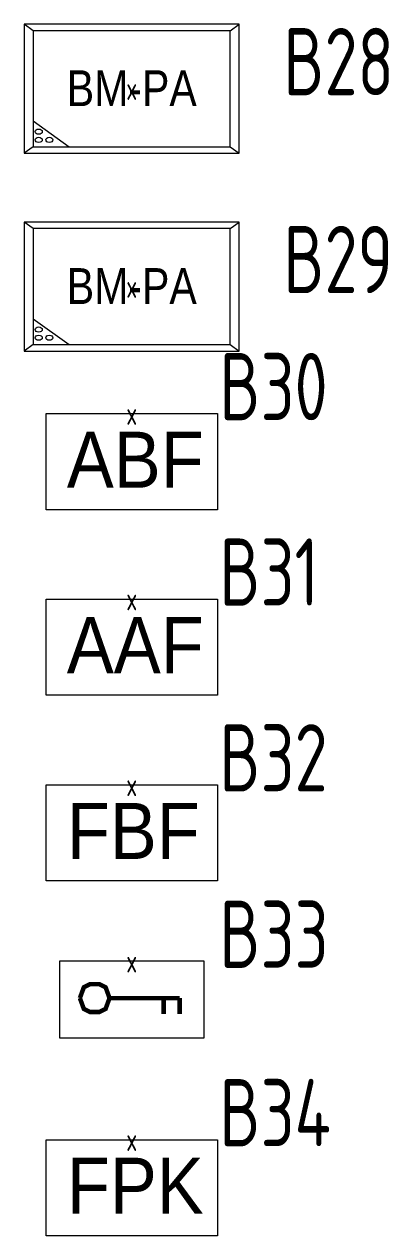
# Model space of a CAD drawing. Header units: metres. Extents: x -162 to 83385, y -62392 to -1971.
# Drawn here: x 3995 to 4809, y -27058 to -24356 of the extents above; entities that cross this region are included whole.
import ezdxf
from ezdxf.enums import TextEntityAlignment as Align
from ezdxf.lldxf.tags import DXFTag

# ---------------------------------------------------------------- set-up
doc = ezdxf.new("R2010")
doc.units = ezdxf.units.M
doc.header["$LTSCALE"] = 0.5
for name, color, linetype, lineweight in [('ELIN_Attribut_01_Produkt_ID', 7, 'Continuous', 0), ('ELIN_Attribut_02_Stromkreis', 7, 'Continuous', 0), ('ELIN_Attribut_03_Verteilerbereich', 7, 'Continuous', 0), ('ELIN_Attribut_04_Montagehoehe', 7, 'Continuous', 0), ('ELIN_Attribut_05_Montageart', 7, 'Continuous', 0), ('ELIN_Attribut_06_Tuernummer', 7, 'Continuous', 0), ('ELIN_Attribut_07_Bemerkung', 7, 'Continuous', 0), ('ELIN_Attribut_08_Adresse', 7, 'Continuous', 0), ('ELIN_Attribut_10_AKZ1', 7, 'Continuous', 0), ('ELIN_Attribut_11_AKZ2', 7, 'Continuous', 0), ('ELIN_Attribut_12_Sonstiges1', 7, 'Continuous', 0), ('ELIN_Attribut_13_Sonstiges2', 7, 'Continuous', 0), ('ELIN_Attribut_14_Bauteil', 7, 'Continuous', 0), ('ELIN_Attribut_15_Ebene', 7, 'Continuous', 0), ('ELIN_Attribut_16_Raumnummer', 7, 'Continuous', 0), ('ELIN_Attribut_17_Raumname', 7, 'Continuous', 0), ('ELIN_Attribut_18_Montageabschnitt', 7, 'Continuous', 0), ('ELIN_Attribut_Basispunkt', 2, 'Continuous', 0), ('ELIN_Attribute_GEMOS', 11, 'Continuous', 0), ('ELIN_BMA_WA_Brandmeldeanlage', 10, 'Continuous', 0)]:
    doc.layers.add(name, color=color, linetype=linetype, lineweight=lineweight)
doc.layers.get('0').off()
doc.styles.add('ARIAL_N', font='ARIALN.TTF')
doc.styles.add('ELIN_arial', font='arial.ttf', dxfattribs={"width": 0.9})
doc.styles.add('ELIN_Attribute', font='isocp.shx', dxfattribs={"width": 0.8})
tags = doc.linetypes.add('STRICHPUNKT2', pattern=[12.7, 6.35, -3.175, 0, -3.175]).pattern_tags.tags
tags[10:11] = [DXFTag(74, 4), DXFTag(75, 0), DXFTag(340, '0'), DXFTag(46, 1.0), DXFTag(50, 0.0), DXFTag(44, 0.0), DXFTag(45, 0.0)]
tags[8:9] = [DXFTag(74, 4), DXFTag(75, 0), DXFTag(340, '0'), DXFTag(46, 1.0), DXFTag(50, 0.0), DXFTag(44, 0.0), DXFTag(45, 0.0)]
tags[6:7] = [DXFTag(74, 4), DXFTag(75, 0), DXFTag(340, '0'), DXFTag(46, 1.0), DXFTag(50, 0.0), DXFTag(44, 0.0), DXFTag(45, 0.0)]
tags[4:5] = [DXFTag(74, 4), DXFTag(75, 0), DXFTag(340, '0'), DXFTag(46, 1.0), DXFTag(50, 0.0), DXFTag(44, 0.0), DXFTag(45, 0.0)]

# ---------------------------------------------------------------- blocks, each defined once
blk = doc.blocks.new('ELIN_BMA_SCHLUESSELSAFE')
at = {"color": 0, "ltscale": 5}
for p, q in [((161.5, 0), (-161.5, 0)), ((161.5, -170.4), (161.5, 0)), ((-161.5, 0), (-161.4, -170.4))]:
    blk.add_line(p, q, dxfattribs=at)
at = {"color": 0}
blk.add_line((-161.4, -170.4), (161.5, -170.4), dxfattribs=at)
at = {"color": 0, "const_width": 10}
for points in [[(-115.8, -82), (-106.9, -57.8), (-93.1, -50.9), (-82.7, -50.9)], [(-49.6, -82), (-58.4, -57.8), (-72.3, -50.9), (-82.7, -50.9)], [(-115.8, -82), (-106.9, -106.2), (-93.1, -113.1), (-82.7, -113.1)], [(-49.6, -82), (-58.4, -106.2), (-72.3, -113.1), (-82.7, -113.1)]]:
    blk.add_lwpolyline(points, dxfattribs=at)
at = {"color": 0, "ltscale": 5, "const_width": 10}
for points in [[(-49.6, -82), (107, -82)], [(71.3, -82), (71.3, -117.7)], [(107, -82), (107, -117.7)]]:
    blk.add_lwpolyline(points, dxfattribs=at)
at = {"color": 0, "ltscale": 5}
blk.add_circle((-82.5, -82), 32.9, dxfattribs=at)
at = {"layer": 'ELIN_Attribut_01_Produkt_ID', "style": 'ELIN_Attribute', "width": 0.8, "flags": 8}
blk.add_attdef('01_PRODUKT_ID', (195.8, -14.6, 0), '', height=150, dxfattribs=at)
at = {"layer": 'ELIN_Attribut_02_Stromkreis', "style": 'ELIN_Attribute', "width": 0.8, "flags": 8}
blk.add_attdef('02_STROMKREIS', (195.8, 185.4, 0), '', height=150, dxfattribs=at)
at = {"layer": 'ELIN_Attribut_03_Verteilerbereich', "style": 'ELIN_Attribute', "width": 0.8, "flags": 8}
blk.add_attdef('03_VERTEILERBEREICH', (195.8, -404.4, 0), '', height=125, dxfattribs=at)
at = {"layer": 'ELIN_Attribut_04_Montagehoehe', "style": 'ELIN_Attribute', "width": 0.8, "flags": 8}
blk.add_attdef('04_MONTAGEHOEHE', text='', height=125, dxfattribs=at).set_placement((-209.7, -14.6, 0), align=Align.RIGHT)
at = {"layer": 'ELIN_Attribut_05_Montageart', "style": 'ELIN_Attribute', "width": 0.8, "flags": 8}
blk.add_attdef('05_MONTAGEART', (195.8, -204.4, 0), '', height=125, dxfattribs=at)
at = {"layer": 'ELIN_Attribut_06_Tuernummer', "style": 'ELIN_Attribute', "width": 0.8, "flags": 8}
blk.add_attdef('06_TUERNUMMER', text='', height=125, dxfattribs=at).set_placement((-209.7, -214.6, 0), align=Align.RIGHT)
at = {"layer": 'ELIN_Attribut_07_Bemerkung', "style": 'ELIN_Attribute', "width": 0.8, "flags": 8}
blk.add_attdef('07_BEMERKUNG', (198.4, -844.5, 0), '', height=125, dxfattribs=at)
at = {"layer": 'ELIN_Attribut_08_Adresse', "style": 'ELIN_Attribute', "width": 0.8, "flags": 8}
blk.add_attdef('08_ADRESSE', (198.4, -1100.6, 0), '', height=125, dxfattribs=at)
at = {"layer": 'ELIN_Attribut_10_AKZ1', "style": 'ELIN_Attribute', "width": 0.8, "flags": 8}
blk.add_attdef('10_AKZ1', (195.8, -1466.6, 0), '', height=125, dxfattribs=at)
at = {"layer": 'ELIN_Attribut_11_AKZ2', "style": 'ELIN_Attribute', "width": 0.8, "flags": 8}
blk.add_attdef('11_AKZ2', (195.8, -1622.9, 0), '', height=125, dxfattribs=at)
at = {"layer": 'ELIN_Attribut_12_Sonstiges1', "style": 'ELIN_Attribute', "width": 0.8, "flags": 8}
blk.add_attdef('12_SONSTIGES1', (198.4, -2000.7, 0), '', height=125, dxfattribs=at)
at = {"layer": 'ELIN_Attribut_13_Sonstiges2', "style": 'ELIN_Attribute', "width": 0.8, "flags": 8}
blk.add_attdef('13_SONSTIGES2', (198.4, -2151.6, 0), '', height=125, dxfattribs=at)
at = {"layer": 'ELIN_Attribut_14_Bauteil', "style": 'ELIN_Attribute', "width": 0.8, "flags": 8}
blk.add_attdef('14_BAUTEIL', (198.4, -2971.1, 0), '', height=125, dxfattribs=at)
at = {"layer": 'ELIN_Attribut_15_Ebene', "style": 'ELIN_Attribute', "width": 0.8, "flags": 8}
blk.add_attdef('15_EBENE', (198.4, -3118.3, 0), '', height=125, dxfattribs=at)
at = {"layer": 'ELIN_Attribut_16_Raumnummer', "style": 'ELIN_Attribute', "width": 0.8, "flags": 8}
blk.add_attdef('16_RAUMNUMMER', (198.4, -3312.6, 0), '', height=125, dxfattribs=at)
at = {"layer": 'ELIN_Attribut_17_Raumname', "style": 'ELIN_Attribute', "width": 0.8, "flags": 8}
blk.add_attdef('17_RAUMNAME', (198.4, -3469.1, 0), '', height=125, dxfattribs=at)
at = {"layer": 'ELIN_Attribut_18_Montageabschnitt', "style": 'ELIN_Attribute', "width": 0.8, "flags": 8}
blk.add_attdef('18_MONTAGEABSCHNITT', (198.4, -3670.1, 0), '', height=125, dxfattribs=at)
at = {"layer": 'ELIN_Attribut_Basispunkt', "style": 'ELIN_Attribute', "width": 0.8, "flags": 8}
blk.add_attdef('Basispunkt', text='', height=50, dxfattribs=at).set_placement((0, 0), align=Align.MIDDLE)
at = {"layer": 'ELIN_Attribute_GEMOS', "style": 'ELIN_Attribute', "width": 0.6, "flags": 8}
for tag, p in [('G01_PRO02ID', (1620.5, 183.6)), ('G02_BEZEICHNUNG', (1620.5, -14.6, 0)), ('G03_DESCRIPTION', (1620.5, -204.4, 0)), ('G04_GEMOS-SYMBOL', (1623.8, -404.4, 0)), ('G05_GEMOS-TYP', (1623.8, -604.4, 0)), ('G06_ORTSKENNUNG', (1620.5, -804.4, 0)), ('G08_FREI1', (1620.5, -1004.4, 0)), ('G08_FREI2', (1620.5, -1204.4, 0))]:
    blk.add_attdef(tag, p, '', height=125, dxfattribs=at)
blk = doc.blocks.new('ELIN_BMA_Feuerwehrbedienfeld')
at = {"color": 0, "linetype": 'STRICHPUNKT2'}
for p, q in [((-191.2, -214.2), (-191.2, 0)), ((-191.2, 0), (191.2, 0)), ((191.2, 0), (191.2, -214.2)), ((191.2, -214.2), (-191.2, -214.2))]:
    blk.add_line(p, q, dxfattribs=at)
at = {"color": 0, "linetype": 'STRICHPUNKT2', "insert": (-144.9, -40.2), "char_height": 125, "width": 5.546, "attachment_point": 1, "style": 'ELIN_arial'}
blk.add_mtext('FBF', dxfattribs=at)
at = {"layer": 'ELIN_Attribut_01_Produkt_ID', "style": 'ELIN_Attribute', "width": 0.8, "flags": 8}
blk.add_attdef('01_PRODUKT_ID', (195.8, -14.6, 0), '', height=150, dxfattribs=at)
at = {"layer": 'ELIN_Attribut_02_Stromkreis', "style": 'ELIN_Attribute', "width": 0.8, "flags": 8}
blk.add_attdef('02_STROMKREIS', (195.8, 185.4, 0), '', height=150, dxfattribs=at)
at = {"layer": 'ELIN_Attribut_03_Verteilerbereich', "style": 'ELIN_Attribute', "width": 0.8, "flags": 8}
blk.add_attdef('03_VERTEILERBEREICH', (195.8, -404.4, 0), '', height=125, dxfattribs=at)
at = {"layer": 'ELIN_Attribut_04_Montagehoehe', "style": 'ELIN_Attribute', "width": 0.8, "flags": 8}
blk.add_attdef('04_MONTAGEHOEHE', text='', height=125, dxfattribs=at).set_placement((-209.7, -14.6, 0), align=Align.RIGHT)
at = {"layer": 'ELIN_Attribut_05_Montageart', "style": 'ELIN_Attribute', "width": 0.8, "flags": 8}
blk.add_attdef('05_MONTAGEART', (195.8, -204.4, 0), '', height=125, dxfattribs=at)
at = {"layer": 'ELIN_Attribut_06_Tuernummer', "style": 'ELIN_Attribute', "width": 0.8, "flags": 8}
blk.add_attdef('06_TUERNUMMER', text='', height=125, dxfattribs=at).set_placement((-209.7, -214.6, 0), align=Align.RIGHT)
at = {"layer": 'ELIN_Attribut_07_Bemerkung', "style": 'ELIN_Attribute', "width": 0.8, "flags": 8}
blk.add_attdef('07_BEMERKUNG', (198.4, -844.5, 0), '', height=125, dxfattribs=at)
at = {"layer": 'ELIN_Attribut_08_Adresse', "style": 'ELIN_Attribute', "width": 0.8, "flags": 8}
blk.add_attdef('08_ADRESSE', (198.4, -1100.6, 0), '', height=125, dxfattribs=at)
at = {"layer": 'ELIN_Attribut_10_AKZ1', "style": 'ELIN_Attribute', "width": 0.8, "flags": 8}
blk.add_attdef('10_AKZ1', (195.8, -1466.6, 0), '', height=125, dxfattribs=at)
at = {"layer": 'ELIN_Attribut_11_AKZ2', "style": 'ELIN_Attribute', "width": 0.8, "flags": 8}
blk.add_attdef('11_AKZ2', (195.8, -1622.9, 0), '', height=125, dxfattribs=at)
at = {"layer": 'ELIN_Attribut_12_Sonstiges1', "style": 'ELIN_Attribute', "width": 0.8, "flags": 8}
blk.add_attdef('12_SONSTIGES1', (198.4, -2000.7, 0), '', height=125, dxfattribs=at)
at = {"layer": 'ELIN_Attribut_13_Sonstiges2', "style": 'ELIN_Attribute', "width": 0.8, "flags": 8}
blk.add_attdef('13_SONSTIGES2', (198.4, -2151.6, 0), '', height=125, dxfattribs=at)
at = {"layer": 'ELIN_Attribut_14_Bauteil', "style": 'ELIN_Attribute', "width": 0.8, "flags": 8}
blk.add_attdef('14_BAUTEIL', (198.4, -2971.1, 0), '', height=125, dxfattribs=at)
at = {"layer": 'ELIN_Attribut_15_Ebene', "style": 'ELIN_Attribute', "width": 0.8, "flags": 8}
blk.add_attdef('15_EBENE', (198.4, -3118.3, 0), '', height=125, dxfattribs=at)
at = {"layer": 'ELIN_Attribut_16_Raumnummer', "style": 'ELIN_Attribute', "width": 0.8, "flags": 8}
blk.add_attdef('16_RAUMNUMMER', (198.4, -3312.6, 0), '', height=125, dxfattribs=at)
at = {"layer": 'ELIN_Attribut_17_Raumname', "style": 'ELIN_Attribute', "width": 0.8, "flags": 8}
blk.add_attdef('17_RAUMNAME', (198.4, -3469.1, 0), '', height=125, dxfattribs=at)
at = {"layer": 'ELIN_Attribut_18_Montageabschnitt', "style": 'ELIN_Attribute', "width": 0.8, "flags": 8}
blk.add_attdef('18_MONTAGEABSCHNITT', (198.4, -3670.1, 0), '', height=125, dxfattribs=at)
at = {"layer": 'ELIN_Attribut_Basispunkt', "style": 'ELIN_Attribute', "width": 0.8, "flags": 8}
blk.add_attdef('Basispunkt', text='', height=50, dxfattribs=at).set_placement((0, 0), align=Align.MIDDLE)
at = {"layer": 'ELIN_Attribute_GEMOS', "style": 'ELIN_Attribute', "width": 0.6, "flags": 8}
for tag, p in [('G01_PRO02ID', (1620.5, 183.6)), ('G02_BEZEICHNUNG', (1620.5, -14.6, 0)), ('G03_DESCRIPTION', (1620.5, -204.4, 0)), ('G04_GEMOS-SYMBOL', (1623.8, -404.4, 0)), ('G05_GEMOS-TYP', (1623.8, -604.4, 0)), ('G06_ORTSKENNUNG', (1620.5, -804.4, 0)), ('G08_FREI1', (1620.5, -1004.4, 0)), ('G08_FREI2', (1620.5, -1204.4, 0))]:
    blk.add_attdef(tag, p, '', height=125, dxfattribs=at)
blk = doc.blocks.new('ELIN_BMA_PLK')
at = {"color": 0, "linetype": 'STRICHPUNKT2'}
for p, q in [((-191.2, -214.2), (-191.2, 0)), ((-191.2, 0), (191.2, 0)), ((191.2, 0), (191.2, -214.2)), ((191.2, -214.2), (-191.2, -214.2))]:
    blk.add_line(p, q, dxfattribs=at)
at = {"color": 0, "linetype": 'STRICHPUNKT2', "insert": (-144.9, -40.2), "char_height": 125, "width": 5.546, "attachment_point": 1, "style": 'ELIN_arial'}
blk.add_mtext('FPK', dxfattribs=at)
at = {"layer": 'ELIN_Attribut_01_Produkt_ID', "style": 'ELIN_Attribute', "width": 0.8, "flags": 8}
blk.add_attdef('01_PRODUKT_ID', (195.8, -14.6, 0), '', height=150, dxfattribs=at)
at = {"layer": 'ELIN_Attribut_02_Stromkreis', "style": 'ELIN_Attribute', "width": 0.8, "flags": 8}
blk.add_attdef('02_STROMKREIS', (195.8, 185.4, 0), '', height=150, dxfattribs=at)
at = {"layer": 'ELIN_Attribut_03_Verteilerbereich', "style": 'ELIN_Attribute', "width": 0.8, "flags": 8}
blk.add_attdef('03_VERTEILERBEREICH', (195.8, -404.4, 0), '', height=125, dxfattribs=at)
at = {"layer": 'ELIN_Attribut_04_Montagehoehe', "style": 'ELIN_Attribute', "width": 0.8, "flags": 8}
blk.add_attdef('04_MONTAGEHOEHE', text='', height=125, dxfattribs=at).set_placement((-209.7, -14.6, 0), align=Align.RIGHT)
at = {"layer": 'ELIN_Attribut_05_Montageart', "style": 'ELIN_Attribute', "width": 0.8, "flags": 8}
blk.add_attdef('05_MONTAGEART', (195.8, -204.4, 0), '', height=125, dxfattribs=at)
at = {"layer": 'ELIN_Attribut_06_Tuernummer', "style": 'ELIN_Attribute', "width": 0.8, "flags": 8}
blk.add_attdef('06_TUERNUMMER', text='', height=125, dxfattribs=at).set_placement((-209.7, -214.6, 0), align=Align.RIGHT)
at = {"layer": 'ELIN_Attribut_07_Bemerkung', "style": 'ELIN_Attribute', "width": 0.8, "flags": 8}
blk.add_attdef('07_BEMERKUNG', (198.4, -844.5, 0), '', height=125, dxfattribs=at)
at = {"layer": 'ELIN_Attribut_08_Adresse', "style": 'ELIN_Attribute', "width": 0.8, "flags": 8}
blk.add_attdef('08_ADRESSE', (198.4, -1100.6, 0), '', height=125, dxfattribs=at)
at = {"layer": 'ELIN_Attribut_10_AKZ1', "style": 'ELIN_Attribute', "width": 0.8, "flags": 8}
blk.add_attdef('10_AKZ1', (195.8, -1466.6, 0), '', height=125, dxfattribs=at)
at = {"layer": 'ELIN_Attribut_11_AKZ2', "style": 'ELIN_Attribute', "width": 0.8, "flags": 8}
blk.add_attdef('11_AKZ2', (195.8, -1622.9, 0), '', height=125, dxfattribs=at)
at = {"layer": 'ELIN_Attribut_12_Sonstiges1', "style": 'ELIN_Attribute', "width": 0.8, "flags": 8}
blk.add_attdef('12_SONSTIGES1', (198.4, -2000.7, 0), '', height=125, dxfattribs=at)
at = {"layer": 'ELIN_Attribut_13_Sonstiges2', "style": 'ELIN_Attribute', "width": 0.8, "flags": 8}
blk.add_attdef('13_SONSTIGES2', (198.4, -2151.6, 0), '', height=125, dxfattribs=at)
at = {"layer": 'ELIN_Attribut_14_Bauteil', "style": 'ELIN_Attribute', "width": 0.8, "flags": 8}
blk.add_attdef('14_BAUTEIL', (198.4, -2971.1, 0), '', height=125, dxfattribs=at)
at = {"layer": 'ELIN_Attribut_15_Ebene', "style": 'ELIN_Attribute', "width": 0.8, "flags": 8}
blk.add_attdef('15_EBENE', (198.4, -3118.3, 0), '', height=125, dxfattribs=at)
at = {"layer": 'ELIN_Attribut_16_Raumnummer', "style": 'ELIN_Attribute', "width": 0.8, "flags": 8}
blk.add_attdef('16_RAUMNUMMER', (198.4, -3312.6, 0), '', height=125, dxfattribs=at)
at = {"layer": 'ELIN_Attribut_17_Raumname', "style": 'ELIN_Attribute', "width": 0.8, "flags": 8}
blk.add_attdef('17_RAUMNAME', (198.4, -3469.1, 0), '', height=125, dxfattribs=at)
at = {"layer": 'ELIN_Attribut_18_Montageabschnitt', "style": 'ELIN_Attribute', "width": 0.8, "flags": 8}
blk.add_attdef('18_MONTAGEABSCHNITT', (198.4, -3670.1, 0), '', height=125, dxfattribs=at)
at = {"layer": 'ELIN_Attribut_Basispunkt', "style": 'ELIN_Attribute', "width": 0.8, "flags": 8}
blk.add_attdef('Basispunkt', text='', height=50, dxfattribs=at).set_placement((0, 0), align=Align.MIDDLE)
at = {"layer": 'ELIN_Attribute_GEMOS', "style": 'ELIN_Attribute', "width": 0.6, "flags": 8}
for tag, p in [('G01_PRO02ID', (1620.5, 183.6)), ('G02_BEZEICHNUNG', (1620.5, -14.6, 0)), ('G03_DESCRIPTION', (1620.5, -204.4, 0)), ('G04_GEMOS-SYMBOL', (1623.8, -404.4, 0)), ('G05_GEMOS-TYP', (1623.8, -604.4, 0)), ('G06_ORTSKENNUNG', (1620.5, -804.4, 0)), ('G08_FREI1', (1620.5, -1004.4, 0)), ('G08_FREI2', (1620.5, -1204.4, 0))]:
    blk.add_attdef(tag, p, '', height=125, dxfattribs=at)
blk = doc.blocks.new('ELIN_BMA_AAF')
at = {"color": 0, "linetype": 'STRICHPUNKT2'}
for p, q in [((-191.2, -214.2), (-191.2, 0)), ((-191.2, 0), (191.2, 0)), ((191.2, 0), (191.2, -214.2)), ((191.2, -214.2), (-191.2, -214.2))]:
    blk.add_line(p, q, dxfattribs=at)
at = {"color": 0, "linetype": 'STRICHPUNKT2', "insert": (-144.9, -40.2), "char_height": 125, "width": 5.546, "attachment_point": 1, "style": 'ELIN_arial'}
blk.add_mtext('AAF', dxfattribs=at)
at = {"layer": 'ELIN_Attribut_01_Produkt_ID', "style": 'ELIN_Attribute', "width": 0.8, "flags": 8}
blk.add_attdef('01_PRODUKT_ID', (195.8, -14.6, 0), '', height=150, dxfattribs=at)
at = {"layer": 'ELIN_Attribut_02_Stromkreis', "style": 'ELIN_Attribute', "width": 0.8, "flags": 8}
blk.add_attdef('02_STROMKREIS', (195.8, 185.4, 0), '', height=150, dxfattribs=at)
at = {"layer": 'ELIN_Attribut_03_Verteilerbereich', "style": 'ELIN_Attribute', "width": 0.8, "flags": 8}
blk.add_attdef('03_VERTEILERBEREICH', (195.8, -404.4, 0), '', height=125, dxfattribs=at)
at = {"layer": 'ELIN_Attribut_04_Montagehoehe', "style": 'ELIN_Attribute', "width": 0.8, "flags": 8}
blk.add_attdef('04_MONTAGEHOEHE', text='', height=125, dxfattribs=at).set_placement((-209.7, -14.6, 0), align=Align.RIGHT)
at = {"layer": 'ELIN_Attribut_05_Montageart', "style": 'ELIN_Attribute', "width": 0.8, "flags": 8}
blk.add_attdef('05_MONTAGEART', (195.8, -204.4, 0), '', height=125, dxfattribs=at)
at = {"layer": 'ELIN_Attribut_06_Tuernummer', "style": 'ELIN_Attribute', "width": 0.8, "flags": 8}
blk.add_attdef('06_TUERNUMMER', text='', height=125, dxfattribs=at).set_placement((-209.7, -214.6, 0), align=Align.RIGHT)
at = {"layer": 'ELIN_Attribut_07_Bemerkung', "style": 'ELIN_Attribute', "width": 0.8, "flags": 8}
blk.add_attdef('07_BEMERKUNG', (198.4, -844.5, 0), '', height=125, dxfattribs=at)
at = {"layer": 'ELIN_Attribut_08_Adresse', "style": 'ELIN_Attribute', "width": 0.8, "flags": 8}
blk.add_attdef('08_ADRESSE', (198.4, -1100.6, 0), '', height=125, dxfattribs=at)
at = {"layer": 'ELIN_Attribut_10_AKZ1', "style": 'ELIN_Attribute', "width": 0.8, "flags": 8}
blk.add_attdef('10_AKZ1', (195.8, -1466.6, 0), '', height=125, dxfattribs=at)
at = {"layer": 'ELIN_Attribut_11_AKZ2', "style": 'ELIN_Attribute', "width": 0.8, "flags": 8}
blk.add_attdef('11_AKZ2', (195.8, -1622.9, 0), '', height=125, dxfattribs=at)
at = {"layer": 'ELIN_Attribut_12_Sonstiges1', "style": 'ELIN_Attribute', "width": 0.8, "flags": 8}
blk.add_attdef('12_SONSTIGES1', (198.4, -2000.7, 0), '', height=125, dxfattribs=at)
at = {"layer": 'ELIN_Attribut_13_Sonstiges2', "style": 'ELIN_Attribute', "width": 0.8, "flags": 8}
blk.add_attdef('13_SONSTIGES2', (198.4, -2151.6, 0), '', height=125, dxfattribs=at)
at = {"layer": 'ELIN_Attribut_14_Bauteil', "style": 'ELIN_Attribute', "width": 0.8, "flags": 8}
blk.add_attdef('14_BAUTEIL', (198.4, -2971.1, 0), '', height=125, dxfattribs=at)
at = {"layer": 'ELIN_Attribut_15_Ebene', "style": 'ELIN_Attribute', "width": 0.8, "flags": 8}
blk.add_attdef('15_EBENE', (198.4, -3118.3, 0), '', height=125, dxfattribs=at)
at = {"layer": 'ELIN_Attribut_16_Raumnummer', "style": 'ELIN_Attribute', "width": 0.8, "flags": 8}
blk.add_attdef('16_RAUMNUMMER', (198.4, -3312.6, 0), '', height=125, dxfattribs=at)
at = {"layer": 'ELIN_Attribut_17_Raumname', "style": 'ELIN_Attribute', "width": 0.8, "flags": 8}
blk.add_attdef('17_RAUMNAME', (198.4, -3469.1, 0), '', height=125, dxfattribs=at)
at = {"layer": 'ELIN_Attribut_18_Montageabschnitt', "style": 'ELIN_Attribute', "width": 0.8, "flags": 8}
blk.add_attdef('18_MONTAGEABSCHNITT', (198.4, -3670.1, 0), '', height=125, dxfattribs=at)
at = {"layer": 'ELIN_Attribut_Basispunkt', "style": 'ELIN_Attribute', "width": 0.8, "flags": 8}
blk.add_attdef('Basispunkt', text='', height=50, dxfattribs=at).set_placement((0, 0), align=Align.MIDDLE)
at = {"layer": 'ELIN_Attribute_GEMOS', "style": 'ELIN_Attribute', "width": 0.6, "flags": 8}
for tag, p in [('G01_PRO02ID', (1620.5, 183.6)), ('G02_BEZEICHNUNG', (1620.5, -14.6, 0)), ('G03_DESCRIPTION', (1620.5, -204.4, 0)), ('G04_GEMOS-SYMBOL', (1623.8, -404.4, 0)), ('G05_GEMOS-TYP', (1623.8, -604.4, 0)), ('G06_ORTSKENNUNG', (1620.5, -804.4, 0)), ('G08_FREI1', (1620.5, -1004.4, 0)), ('G08_FREI2', (1620.5, -1204.4, 0))]:
    blk.add_attdef(tag, p, '', height=125, dxfattribs=at)
blk = doc.blocks.new('ELIN_BMA_ABF')
at = {"color": 0, "linetype": 'STRICHPUNKT2'}
for p, q in [((-191.2, -214.2), (-191.2, 0)), ((-191.2, 0), (191.2, 0)), ((191.2, 0), (191.2, -214.2)), ((191.2, -214.2), (-191.2, -214.2))]:
    blk.add_line(p, q, dxfattribs=at)
at = {"color": 0, "linetype": 'STRICHPUNKT2', "insert": (-144.9, -40.2), "char_height": 125, "width": 5.546, "attachment_point": 1, "style": 'ELIN_arial'}
blk.add_mtext('ABF', dxfattribs=at)
at = {"layer": 'ELIN_Attribut_01_Produkt_ID', "style": 'ELIN_Attribute', "width": 0.8, "flags": 8}
blk.add_attdef('01_PRODUKT_ID', (195.8, -14.6, 0), '', height=150, dxfattribs=at)
at = {"layer": 'ELIN_Attribut_02_Stromkreis', "style": 'ELIN_Attribute', "width": 0.8, "flags": 8}
blk.add_attdef('02_STROMKREIS', (195.8, 185.4, 0), '', height=150, dxfattribs=at)
at = {"layer": 'ELIN_Attribut_03_Verteilerbereich', "style": 'ELIN_Attribute', "width": 0.8, "flags": 8}
blk.add_attdef('03_VERTEILERBEREICH', (195.8, -404.4, 0), '', height=125, dxfattribs=at)
at = {"layer": 'ELIN_Attribut_04_Montagehoehe', "style": 'ELIN_Attribute', "width": 0.8, "flags": 8}
blk.add_attdef('04_MONTAGEHOEHE', text='', height=125, dxfattribs=at).set_placement((-209.7, -14.6, 0), align=Align.RIGHT)
at = {"layer": 'ELIN_Attribut_05_Montageart', "style": 'ELIN_Attribute', "width": 0.8, "flags": 8}
blk.add_attdef('05_MONTAGEART', (195.8, -204.4, 0), '', height=125, dxfattribs=at)
at = {"layer": 'ELIN_Attribut_06_Tuernummer', "style": 'ELIN_Attribute', "width": 0.8, "flags": 8}
blk.add_attdef('06_TUERNUMMER', text='', height=125, dxfattribs=at).set_placement((-209.7, -214.6, 0), align=Align.RIGHT)
at = {"layer": 'ELIN_Attribut_07_Bemerkung', "style": 'ELIN_Attribute', "width": 0.8, "flags": 8}
blk.add_attdef('07_BEMERKUNG', (198.4, -844.5, 0), '', height=125, dxfattribs=at)
at = {"layer": 'ELIN_Attribut_08_Adresse', "style": 'ELIN_Attribute', "width": 0.8, "flags": 8}
blk.add_attdef('08_ADRESSE', (198.4, -1100.6, 0), '', height=125, dxfattribs=at)
at = {"layer": 'ELIN_Attribut_10_AKZ1', "style": 'ELIN_Attribute', "width": 0.8, "flags": 8}
blk.add_attdef('10_AKZ1', (195.8, -1466.6, 0), '', height=125, dxfattribs=at)
at = {"layer": 'ELIN_Attribut_11_AKZ2', "style": 'ELIN_Attribute', "width": 0.8, "flags": 8}
blk.add_attdef('11_AKZ2', (195.8, -1622.9, 0), '', height=125, dxfattribs=at)
at = {"layer": 'ELIN_Attribut_12_Sonstiges1', "style": 'ELIN_Attribute', "width": 0.8, "flags": 8}
blk.add_attdef('12_SONSTIGES1', (198.4, -2000.7, 0), '', height=125, dxfattribs=at)
at = {"layer": 'ELIN_Attribut_13_Sonstiges2', "style": 'ELIN_Attribute', "width": 0.8, "flags": 8}
blk.add_attdef('13_SONSTIGES2', (198.4, -2151.6, 0), '', height=125, dxfattribs=at)
at = {"layer": 'ELIN_Attribut_14_Bauteil', "style": 'ELIN_Attribute', "width": 0.8, "flags": 8}
blk.add_attdef('14_BAUTEIL', (198.4, -2971.1, 0), '', height=125, dxfattribs=at)
at = {"layer": 'ELIN_Attribut_15_Ebene', "style": 'ELIN_Attribute', "width": 0.8, "flags": 8}
blk.add_attdef('15_EBENE', (198.4, -3118.3, 0), '', height=125, dxfattribs=at)
at = {"layer": 'ELIN_Attribut_16_Raumnummer', "style": 'ELIN_Attribute', "width": 0.8, "flags": 8}
blk.add_attdef('16_RAUMNUMMER', (198.4, -3312.6, 0), '', height=125, dxfattribs=at)
at = {"layer": 'ELIN_Attribut_17_Raumname', "style": 'ELIN_Attribute', "width": 0.8, "flags": 8}
blk.add_attdef('17_RAUMNAME', (198.4, -3469.1, 0), '', height=125, dxfattribs=at)
at = {"layer": 'ELIN_Attribut_18_Montageabschnitt', "style": 'ELIN_Attribute', "width": 0.8, "flags": 8}
blk.add_attdef('18_MONTAGEABSCHNITT', (198.4, -3670.1, 0), '', height=125, dxfattribs=at)
at = {"layer": 'ELIN_Attribut_Basispunkt', "style": 'ELIN_Attribute', "width": 0.8, "flags": 8}
blk.add_attdef('Basispunkt', text='', height=50, dxfattribs=at).set_placement((0, 0), align=Align.MIDDLE)
at = {"layer": 'ELIN_Attribute_GEMOS', "style": 'ELIN_Attribute', "width": 0.6, "flags": 8}
for tag, p in [('G01_PRO02ID', (1620.5, 183.6)), ('G02_BEZEICHNUNG', (1620.5, -14.6, 0)), ('G03_DESCRIPTION', (1620.5, -204.4, 0)), ('G04_GEMOS-SYMBOL', (1623.8, -404.4, 0)), ('G05_GEMOS-TYP', (1623.8, -604.4, 0)), ('G06_ORTSKENNUNG', (1620.5, -804.4, 0)), ('G08_FREI1', (1620.5, -1004.4, 0)), ('G08_FREI2', (1620.5, -1204.4, 0))]:
    blk.add_attdef(tag, p, '', height=125, dxfattribs=at)
blk = doc.blocks.new('ELIN_BMA_PARALLELANZEIGE')
at = {"color": 0}
for p, q in [((240, 143.8), (-240, 143.8)), ((-240, 143.8), (-240, -143.7)), ((-220, 129.4), (-240, 143.8)), ((-220, 129.4), (-240, 143.8)), ((220, 129.4), (240, 143.8)), ((240, -143.7), (240, 143.8)), ((220, 129.4), (-220, 129.4)), ((-220, 129.4), (-220, -129.4)), ((220, -129.4), (220, 129.4)), ((-220, -71.9), (-140, -129.4)), ((-220, -129.4), (-240, -143.7)), ((-220, -129.4), (220, -129.4)), ((220, -129.4), (220, -129.4)), ((220, -129.4), (220, -129.4)), ((220, -129.4), (220, -129.4)), ((220, -129.4), (220, -129.4)), ((220, -129.4), (220, -129.4)), ((220, -129.4), (220, -129.4)), ((220, -129.4), (240, -143.7)), ((220, -129.4), (220, -129.4)), ((220, -129.4), (220, -129.4)), ((220, -129.4), (220, -129.4)), ((220, -129.4), (220, -129.4)), ((220, -129.4), (220, -129.4)), ((220, -129.4), (220, -129.4)), ((-240, -143.7), (240, -143.7))]:
    blk.add_line(p, q, dxfattribs=at)
for centre, major_axis in [((-207.7, -95.8), (8.03, 0)), ((-207.7, -114.1), (8.03, 0)), ((-184, -114.1), (-8.03, 0))]:
    blk.add_ellipse(centre, major_axis=major_axis, ratio=0.71875, dxfattribs=at)
at = {"color": 0, "style": 'ARIAL_N'}
blk.add_text('BM-PA', height=80, dxfattribs=at).set_placement((0, 1.1), align=Align.MIDDLE)
at = {"layer": 'ELIN_Attribut_01_Produkt_ID', "style": 'ELIN_Attribute', "width": 0.8, "flags": 8}
blk.add_attdef('01_PRODUKT_ID', (338.4, -14.6, 0), '', height=150, dxfattribs=at)
at = {"layer": 'ELIN_Attribut_02_Stromkreis', "style": 'ELIN_Attribute', "width": 0.8, "flags": 8}
blk.add_attdef('02_STROMKREIS', (338.4, 185.4, 0), '', height=150, dxfattribs=at)
at = {"layer": 'ELIN_Attribut_03_Verteilerbereich', "style": 'ELIN_Attribute', "width": 0.8, "flags": 8}
blk.add_attdef('03_VERTEILERBEREICH', (338.4, -404.4, 0), '', height=125, dxfattribs=at)
at = {"layer": 'ELIN_Attribut_04_Montagehoehe', "style": 'ELIN_Attribute', "width": 0.8, "flags": 8}
blk.add_attdef('04_MONTAGEHOEHE', text='', height=125, dxfattribs=at).set_placement((-396.1, -14.6, 0), align=Align.RIGHT)
at = {"layer": 'ELIN_Attribut_05_Montageart', "style": 'ELIN_Attribute', "width": 0.8, "flags": 8}
blk.add_attdef('05_MONTAGEART', (338.4, -204.4, 0), '', height=125, dxfattribs=at)
at = {"layer": 'ELIN_Attribut_06_Tuernummer', "style": 'ELIN_Attribute', "width": 0.8, "flags": 8}
blk.add_attdef('06_TUERNUMMER', text='', height=125, dxfattribs=at).set_placement((-396.1, -214.6, 0), align=Align.RIGHT)
at = {"layer": 'ELIN_Attribut_07_Bemerkung', "style": 'ELIN_Attribute', "width": 0.8, "flags": 8}
blk.add_attdef('07_BEMERKUNG', (341.1, -844.5, 0), '', height=125, dxfattribs=at)
at = {"layer": 'ELIN_Attribut_08_Adresse', "style": 'ELIN_Attribute', "width": 0.8, "flags": 8}
blk.add_attdef('08_ADRESSE', (341.1, -1100.6, 0), '', height=125, dxfattribs=at)
at = {"layer": 'ELIN_Attribut_10_AKZ1', "style": 'ELIN_Attribute', "width": 0.8, "flags": 8}
blk.add_attdef('10_AKZ1', (338.4, -1466.6, 0), '', height=125, dxfattribs=at)
at = {"layer": 'ELIN_Attribut_11_AKZ2', "style": 'ELIN_Attribute', "width": 0.8, "flags": 8}
blk.add_attdef('11_AKZ2', (338.4, -1622.9, 0), '', height=125, dxfattribs=at)
at = {"layer": 'ELIN_Attribut_12_Sonstiges1', "style": 'ELIN_Attribute', "width": 0.8, "flags": 8}
blk.add_attdef('12_SONSTIGES1', (341.1, -2000.7, 0), '', height=125, dxfattribs=at)
at = {"layer": 'ELIN_Attribut_13_Sonstiges2', "style": 'ELIN_Attribute', "width": 0.8, "flags": 8}
blk.add_attdef('13_SONSTIGES2', (341.1, -2151.6, 0), '', height=125, dxfattribs=at)
at = {"layer": 'ELIN_Attribut_14_Bauteil', "style": 'ELIN_Attribute', "width": 0.8, "flags": 8}
blk.add_attdef('14_BAUTEIL', (341.1, -2971.1, 0), '', height=125, dxfattribs=at)
at = {"layer": 'ELIN_Attribut_15_Ebene', "style": 'ELIN_Attribute', "width": 0.8, "flags": 8}
blk.add_attdef('15_EBENE', (341.1, -3118.3, 0), '', height=125, dxfattribs=at)
at = {"layer": 'ELIN_Attribut_16_Raumnummer', "style": 'ELIN_Attribute', "width": 0.8, "flags": 8}
blk.add_attdef('16_RAUMNUMMER', (341.1, -3312.6, 0), '', height=125, dxfattribs=at)
at = {"layer": 'ELIN_Attribut_17_Raumname', "style": 'ELIN_Attribute', "width": 0.8, "flags": 8}
blk.add_attdef('17_RAUMNAME', (341.1, -3469.1, 0), '', height=125, dxfattribs=at)
at = {"layer": 'ELIN_Attribut_18_Montageabschnitt', "style": 'ELIN_Attribute', "width": 0.8, "flags": 8}
blk.add_attdef('18_MONTAGEABSCHNITT', (341.1, -3670.1, 0), '', height=125, dxfattribs=at)
at = {"layer": 'ELIN_Attribut_Basispunkt', "style": 'ELIN_Attribute', "width": 0.8, "flags": 8}
blk.add_attdef('Basispunkt', text='', height=50, dxfattribs=at).set_placement((0, 0), align=Align.MIDDLE)
at = {"layer": 'ELIN_Attribute_GEMOS', "style": 'ELIN_Attribute', "width": 0.6, "flags": 8}
for tag, p in [('G01_PRO02ID', (1763.1, 183.6)), ('G02_BEZEICHNUNG', (1763.1, -14.6, 0)), ('G03_DESCRIPTION', (1763.1, -204.4, 0)), ('G04_GEMOS-SYMBOL', (1766.4, -404.4, 0)), ('G05_GEMOS-TYP', (1766.4, -604.4, 0)), ('G06_ORTSKENNUNG', (1763.1, -804.4, 0)), ('G08_FREI1', (1763.1, -1004.4, 0)), ('G08_FREI2', (1763.1, -1204.4, 0))]:
    blk.add_attdef(tag, p, '', height=125, dxfattribs=at)

msp = doc.modelspace()

# ---------------------------------------------------------------- block references
at = {"layer": 'ELIN_BMA_WA_Brandmeldeanlage', "lineweight": 0}
ref = msp.add_blockref('ELIN_BMA_PARALLELANZEIGE', (4235.2, -24500), dxfattribs=at)
ref.add_attrib('01_PRODUKT_ID', 'B28', (4573.6, -24514.6, 0), dxfattribs={"layer": 'ELIN_Attribut_01_Produkt_ID', "height": 150, "style": 'ELIN_Attribute', "width": 0.8})
ref.add_attrib('Basispunkt', 'x', dxfattribs={"layer": 'ELIN_Attribut_Basispunkt', "height": 50, "style": 'ELIN_Attribute', "width": 0.8}).set_placement((4235.2, -24500), align=Align.MIDDLE)
ref = msp.add_blockref('ELIN_BMA_PARALLELANZEIGE', (4235.2, -24941.3), dxfattribs=at)
ref.add_attrib('01_PRODUKT_ID', 'B29', (4573.6, -24955.9, 0), dxfattribs={"layer": 'ELIN_Attribut_01_Produkt_ID', "height": 150, "style": 'ELIN_Attribute', "width": 0.8})
ref.add_attrib('Basispunkt', 'x', dxfattribs={"layer": 'ELIN_Attribut_Basispunkt', "height": 50, "style": 'ELIN_Attribute', "width": 0.8}).set_placement((4235.2, -24941.3), align=Align.MIDDLE)
ref = msp.add_blockref('ELIN_BMA_ABF', (4235.2, -25224.7), dxfattribs=at)
ref.add_attrib('01_PRODUKT_ID', 'B30', (4430.9, -25239.3, 0), dxfattribs={"layer": 'ELIN_Attribut_01_Produkt_ID', "height": 150, "style": 'ELIN_Attribute', "width": 0.8})
ref.add_attrib('Basispunkt', 'x', dxfattribs={"layer": 'ELIN_Attribut_Basispunkt', "height": 50, "style": 'ELIN_Attribute', "width": 0.8}).set_placement((4235.2, -25224.7), align=Align.MIDDLE)
ref = msp.add_blockref('ELIN_BMA_AAF', (4235.2, -25638.3), dxfattribs=at)
ref.add_attrib('01_PRODUKT_ID', 'B31', (4430.9, -25652.9, 0), dxfattribs={"layer": 'ELIN_Attribut_01_Produkt_ID', "height": 150, "style": 'ELIN_Attribute', "width": 0.8})
ref.add_attrib('Basispunkt', 'x', dxfattribs={"layer": 'ELIN_Attribut_Basispunkt', "height": 50, "style": 'ELIN_Attribute', "width": 0.8}).set_placement((4235.2, -25638.3), align=Align.MIDDLE)
ref = msp.add_blockref('ELIN_BMA_Feuerwehrbedienfeld', (4235.2, -26052.6), dxfattribs=at)
ref.add_attrib('01_PRODUKT_ID', 'B32', (4430.9, -26067.3, 0), dxfattribs={"layer": 'ELIN_Attribut_01_Produkt_ID', "height": 150, "style": 'ELIN_Attribute', "width": 0.8})
ref.add_attrib('Basispunkt', 'x', dxfattribs={"layer": 'ELIN_Attribut_Basispunkt', "height": 50, "style": 'ELIN_Attribute', "width": 0.8}).set_placement((4235.2, -26052.6), align=Align.MIDDLE)
ref = msp.add_blockref('ELIN_BMA_SCHLUESSELSAFE', (4235.2, -26446.1), dxfattribs=at)
ref.add_attrib('01_PRODUKT_ID', 'B33', (4430.9, -26460.7, 0), dxfattribs={"layer": 'ELIN_Attribut_01_Produkt_ID', "height": 150, "style": 'ELIN_Attribute', "width": 0.8})
ref.add_attrib('Basispunkt', 'x', dxfattribs={"layer": 'ELIN_Attribut_Basispunkt', "height": 50, "style": 'ELIN_Attribute', "width": 0.8}).set_placement((4235.2, -26446.1), align=Align.MIDDLE)
ref = msp.add_blockref('ELIN_BMA_PLK', (4235.2, -26844), dxfattribs=at)
ref.add_attrib('01_PRODUKT_ID', 'B34', (4430.9, -26858.6, 0), dxfattribs={"layer": 'ELIN_Attribut_01_Produkt_ID', "height": 150, "style": 'ELIN_Attribute', "width": 0.8})
ref.add_attrib('Basispunkt', 'x', dxfattribs={"layer": 'ELIN_Attribut_Basispunkt', "height": 50, "style": 'ELIN_Attribute', "width": 0.8}).set_placement((4235.2, -26844), align=Align.MIDDLE)

doc.saveas('drawing.dxf')
